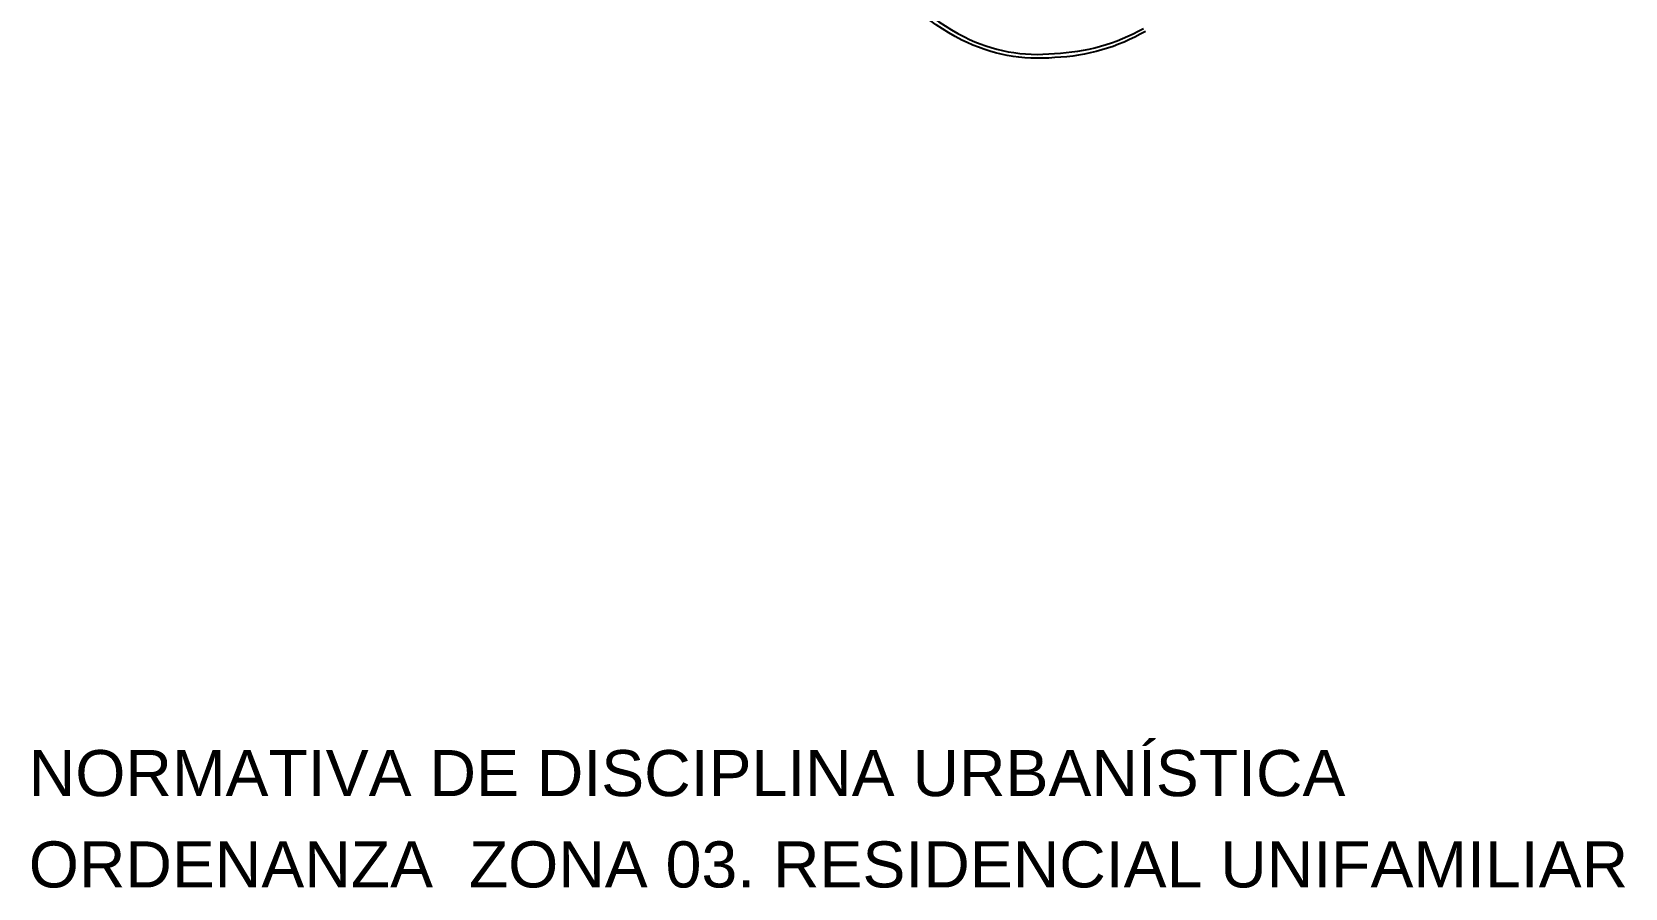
# Model space of a CAD drawing. Header units: millimetres. Extents: x 441061 to 442903, y 4515148 to 4515613.
# Drawn here: x 442519.47 to 442528.09, y 4515534.74 to 4515539.37 of the extents above; entities that cross this region are included whole.
import ezdxf

# ---------------------------------------------------------------- set-up
doc = ezdxf.new("R2010")
doc.units = ezdxf.units.MM
doc.linetypes.add('CONTINUA', pattern=[0])
doc.layers.add('01_piscinas', color=254, linetype='Continuous')
doc.layers.add('01_textos', color=7, linetype='Continuous')
doc.styles.add('NIEVES2', font='sanss___.ttf')

# ---------------------------------------------------------------- blocks, each defined once
blk = doc.blocks.new('A$C21391103')
at = {"layer": '01_piscinas'}
for points in [[(98.72, 29.96, -0.121125), (94.799, 28.827, -0.140664), (90.771, 29.587, -0.142395), (87.056, 33.033)], [(87.185, 33.12, 0.142823), (90.88, 29.726, 0.145776), (94.782, 29.007, 0.118442), (98.631, 30.087)]]:
    blk.add_lwpolyline(points, format="xyb", dxfattribs=at)

msp = doc.modelspace()

# ---------------------------------------------------------------- block references
at = {"layer": '01_piscinas', "color": 6, "linetype": 'CONTINUA', "xscale": 0.125, "yscale": 0.125, "zscale": 0.125}
msp.add_blockref('A$C21391103', (442513.1537, 4515535.6321), dxfattribs=at)

# ---------------------------------------------------------------- texts
at = {"layer": '01_textos', "color": 5, "ltscale": 0.01, "style": 'NIEVES2'}
for s, p in [('NORMATIVA DE DISCIPLINA URBANÍSTICA', (442519.4527, 4515535.24, 0)), ('ORDENANZA  ZONA 03. RESIDENCIAL UNIFAMILIAR', (442519.4527, 4515534.7459, 0))]:
    msp.add_text(s, height=0.249375, dxfattribs=at).set_placement(p)

doc.saveas('drawing.dxf')
